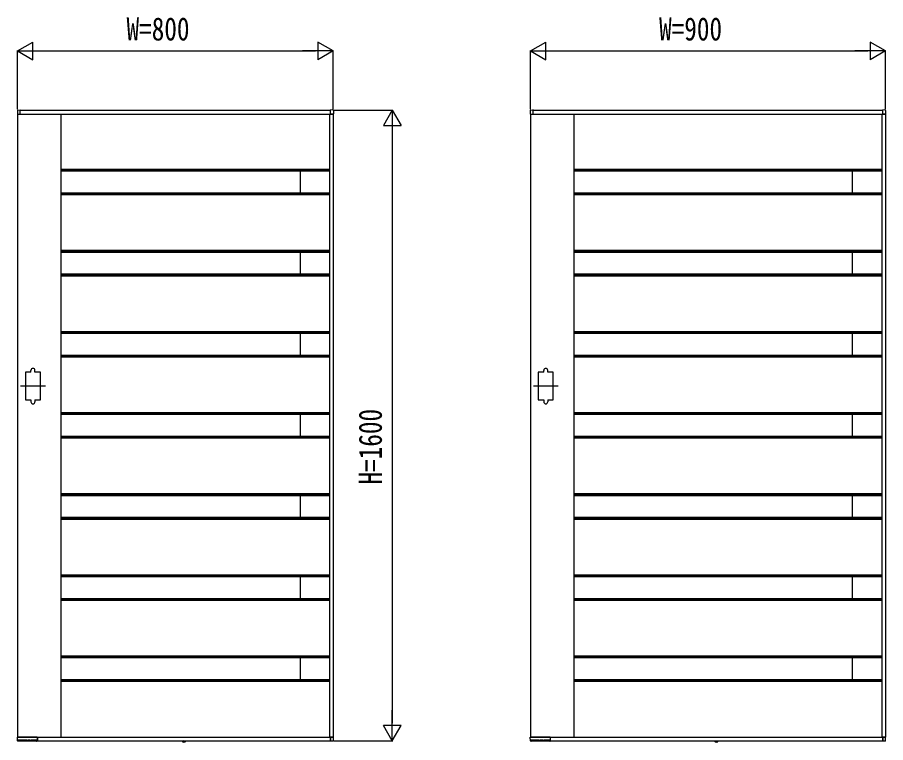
# Model space of a CAD drawing. Units: millimetres, scale not verified. Extents: x -8410 to 8410, y -5940 to 5940.
# Drawn here: x 690 to 2891, y -2354 to -515 of the extents above; entities that cross this region are included whole.
import ezdxf
from ezdxf.enums import TextEntityAlignment as Align

# ---------------------------------------------------------------- set-up
doc = ezdxf.new("R2010")
doc.units = ezdxf.units.MM
doc.header["$LTSCALE"] = 30
doc.layers.add('0-2_YKK_A1', color=4, linetype='Continuous')
doc.layers.add('0-3_YKK_D', color=6, linetype='Continuous')
doc.styles.add('ＭＳ ゴシック', font='')
doc.styles.get('ＭＳ ゴシック').set_extended_font_data('MS Gothic')

msp = doc.modelspace()

# ---------------------------------------------------------------- linework, layer by layer
at = {"layer": '0-2_YKK_A1'}
for p, q in [((689.54, -751.37), (689.54, -759.5)), ((690.04, -760), (690.04, -2340)), ((690.04, -760), (1490.04, -760)), ((690.04, -760), (696.74, -760)), ((690.95, -749.87), (696.51, -749.53)), ((696.74, -760), (696.74, -760)), ((697.04, -750), (1483.04, -750)), ((697.04, -760), (697.04, -750)), ((697.04, -759.7), (697.04, -750.03)), ((800.04, -760), (800.04, -2340)), ((1481.04, -760), (1481.04, -2340)), ((1483.04, -760), (1483.04, -750)), ((1483.04, -759.7), (1483.04, -750.03)), ((1490.04, -760), (1483.34, -760)), ((1483.34, -760), (1483.34, -760)), ((1489.13, -749.87), (1483.57, -749.53)), ((1490.04, -760), (1490.04, -2340)), ((1490.54, -751.37), (1490.54, -759.5)), ((1989.54, -751.37), (1989.54, -759.5)), ((1990.04, -760), (1990.04, -2340)), ((1990.04, -760), (2890.04, -760)), ((1990.04, -760), (1996.74, -760)), ((1990.95, -749.87), (1996.51, -749.53)), ((1996.74, -760), (1996.74, -760)), ((1997.04, -750), (2883.04, -750)), ((1997.04, -760), (1997.04, -750)), ((1997.04, -759.7), (1997.04, -750.03)), ((2100.04, -760), (2100.04, -2340)), ((2881.04, -760), (2881.04, -2340)), ((2883.04, -760), (2883.04, -750)), ((2883.04, -759.7), (2883.04, -750.03)), ((2890.04, -760), (2883.34, -760)), ((2883.34, -760), (2883.34, -760)), ((2889.13, -749.87), (2883.57, -749.53)), ((2890.04, -760), (2890.04, -2340)), ((2890.54, -751.37), (2890.54, -759.5)), ((1481.04, -900.5), (800.04, -900.5)), ((1481.04, -901.5), (800.04, -901.5)), ((2881.04, -900.5), (2100.04, -900.5)), ((2881.04, -901.5), (2100.04, -901.5)), ((1481.04, -904.56), (800.04, -904.56)), ((1481.04, -905), (800.04, -905)), ((1406.04, -905), (1406.04, -960.73)), ((2881.04, -904.56), (2100.04, -904.56)), ((2881.04, -905), (2100.04, -905)), ((2806.04, -905), (2806.04, -960.73)), ((1481.04, -960.73), (800.04, -960.73)), ((1481.04, -961.17), (800.04, -961.17)), ((1481.04, -964.23), (800.04, -964.23)), ((1481.04, -965.23), (800.04, -965.23)), ((2881.04, -960.73), (2100.04, -960.73)), ((2881.04, -961.17), (2100.04, -961.17)), ((2881.04, -964.23), (2100.04, -964.23)), ((2881.04, -965.23), (2100.04, -965.23)), ((1481.04, -1106.23), (800.04, -1106.23)), ((1481.04, -1107.23), (800.04, -1107.23)), ((1481.04, -1110.28), (800.04, -1110.28)), ((1481.04, -1110.73), (800.04, -1110.73)), ((1406.04, -1110.73), (1406.04, -1166.44)), ((2881.04, -1106.23), (2100.04, -1106.23)), ((2881.04, -1107.23), (2100.04, -1107.23)), ((2881.04, -1110.28), (2100.04, -1110.28)), ((2881.04, -1110.73), (2100.04, -1110.73)), ((2806.04, -1110.73), (2806.04, -1166.44)), ((1481.04, -1166.44), (800.04, -1166.44)), ((2881.04, -1166.44), (2100.04, -1166.44)), ((1481.04, -1166.88), (800.04, -1166.88)), ((1481.04, -1169.94), (800.04, -1169.94)), ((1481.04, -1170.94), (800.04, -1170.94)), ((2881.04, -1166.88), (2100.04, -1166.88)), ((2881.04, -1169.94), (2100.04, -1169.94)), ((2881.04, -1170.94), (2100.04, -1170.94)), ((1481.04, -1311.94), (800.04, -1311.94)), ((1481.04, -1312.94), (800.04, -1312.94)), ((1481.04, -1315.99), (800.04, -1315.99)), ((1481.04, -1316.44), (800.04, -1316.44)), ((1406.04, -1316.44), (1406.04, -1372.15)), ((2881.04, -1311.94), (2100.04, -1311.94)), ((2881.04, -1312.94), (2100.04, -1312.94)), ((2881.04, -1315.99), (2100.04, -1315.99)), ((2881.04, -1316.44), (2100.04, -1316.44)), ((2806.04, -1316.44), (2806.04, -1372.15)), ((1481.04, -1372.15), (800.04, -1372.15)), ((1481.04, -1372.59), (800.04, -1372.59)), ((1481.04, -1375.65), (800.04, -1375.65)), ((1481.04, -1376.65), (800.04, -1376.65)), ((2881.04, -1372.15), (2100.04, -1372.15)), ((2881.04, -1372.59), (2100.04, -1372.59)), ((2881.04, -1375.65), (2100.04, -1375.65)), ((2881.04, -1376.65), (2100.04, -1376.65)), ((724.04, -1415), (724.04, -1410)), ((734.04, -1415), (734.04, -1410)), ((2024.04, -1415), (2024.04, -1410)), ((2034.04, -1415), (2034.04, -1410)), ((760.54, -1450), (697.54, -1450)), ((2060.54, -1450), (1997.54, -1450)), ((724.04, -1485), (724.04, -1490)), ((734.04, -1485), (734.04, -1490)), ((2024.04, -1485), (2024.04, -1490)), ((2034.04, -1485), (2034.04, -1490)), ((1481.04, -1517.65), (800.04, -1517.65)), ((1481.04, -1518.65), (800.04, -1518.65)), ((2881.04, -1517.65), (2100.04, -1517.65)), ((2881.04, -1518.65), (2100.04, -1518.65)), ((1481.04, -1521.7), (800.04, -1521.7)), ((1481.04, -1522.15), (800.04, -1522.15)), ((1406.04, -1522.15), (1406.04, -1577.86)), ((2881.04, -1521.7), (2100.04, -1521.7)), ((2881.04, -1522.15), (2100.04, -1522.15)), ((2806.04, -1522.15), (2806.04, -1577.86)), ((1481.04, -1577.86), (800.04, -1577.86)), ((1481.04, -1578.3), (800.04, -1578.3)), ((1481.04, -1581.36), (800.04, -1581.36)), ((1481.04, -1582.36), (800.04, -1582.36)), ((2881.04, -1577.86), (2100.04, -1577.86)), ((2881.04, -1578.3), (2100.04, -1578.3)), ((2881.04, -1581.36), (2100.04, -1581.36)), ((2881.04, -1582.36), (2100.04, -1582.36)), ((1481.04, -1723.36), (800.04, -1723.36)), ((1481.04, -1724.36), (800.04, -1724.36)), ((1481.04, -1727.41), (800.04, -1727.41)), ((1481.04, -1727.86), (800.04, -1727.86)), ((1406.04, -1727.86), (1406.04, -1783.57)), ((2881.04, -1723.36), (2100.04, -1723.36)), ((2881.04, -1724.36), (2100.04, -1724.36)), ((2881.04, -1727.41), (2100.04, -1727.41)), ((2881.04, -1727.86), (2100.04, -1727.86)), ((2806.04, -1727.86), (2806.04, -1783.57)), ((1481.04, -1783.57), (800.04, -1783.57)), ((1481.04, -1784.01), (800.04, -1784.01)), ((1481.04, -1787.07), (800.04, -1787.07)), ((1481.04, -1788.07), (800.04, -1788.07)), ((2881.04, -1783.57), (2100.04, -1783.57)), ((2881.04, -1784.01), (2100.04, -1784.01)), ((2881.04, -1787.07), (2100.04, -1787.07)), ((2881.04, -1788.07), (2100.04, -1788.07)), ((1481.04, -1929.07), (800.04, -1929.07)), ((1481.04, -1930.07), (800.04, -1930.07)), ((1481.04, -1933.12), (800.04, -1933.12)), ((1481.04, -1933.57), (800.04, -1933.57)), ((1406.04, -1933.57), (1406.04, -1989.28)), ((2881.04, -1929.07), (2100.04, -1929.07)), ((2881.04, -1930.07), (2100.04, -1930.07)), ((2881.04, -1933.12), (2100.04, -1933.12)), ((2881.04, -1933.57), (2100.04, -1933.57)), ((2806.04, -1933.57), (2806.04, -1989.28)), ((1481.04, -1989.28), (800.04, -1989.28)), ((1481.04, -1989.72), (800.04, -1989.72)), ((1481.04, -1992.78), (800.04, -1992.78)), ((1481.04, -1993.78), (800.04, -1993.78)), ((2881.04, -1989.28), (2100.04, -1989.28)), ((2881.04, -1989.72), (2100.04, -1989.72)), ((2881.04, -1992.78), (2100.04, -1992.78)), ((2881.04, -1993.78), (2100.04, -1993.78)), ((1481.04, -2134.78), (800.04, -2134.78)), ((2881.04, -2134.78), (2100.04, -2134.78)), ((1481.04, -2135.78), (800.04, -2135.78)), ((1481.04, -2138.83), (800.04, -2138.83)), ((1481.04, -2139.28), (800.04, -2139.28)), ((1406.04, -2139.28), (1406.04, -2195)), ((2881.04, -2135.78), (2100.04, -2135.78)), ((2881.04, -2138.83), (2100.04, -2138.83)), ((2881.04, -2139.28), (2100.04, -2139.28)), ((2806.04, -2139.28), (2806.04, -2195)), ((1481.04, -2195), (800.04, -2195)), ((1481.04, -2195.44), (800.04, -2195.44)), ((1481.04, -2198.5), (800.04, -2198.5)), ((1481.04, -2199.5), (800.04, -2199.5)), ((2881.04, -2195), (2100.04, -2195)), ((2881.04, -2195.44), (2100.04, -2195.44)), ((2881.04, -2198.5), (2100.04, -2198.5)), ((2881.04, -2199.5), (2100.04, -2199.5)), ((690.15, -2350.03), (689.57, -2340.53)), ((690.04, -2340), (1490.04, -2340)), ((739.74, -2340), (690.07, -2340)), ((691.4, -2350.5), (690.65, -2350.5)), ((691.9, -2350.01), (691.93, -2348.19)), ((691.91, -2349.5), (738.21, -2349.5)), ((712.83, -2347.9), (692.25, -2347.9)), ((713.15, -2348.19), (713.16, -2349.01)), ((714.88, -2349.01), (714.9, -2348.19)), ((721.87, -2347.9), (715.21, -2347.9)), ((722.18, -2348.19), (722.2, -2349.01)), ((723.92, -2349.01), (723.93, -2348.19)), ((737.87, -2347.9), (724.25, -2347.9)), ((734.14, -2347.9), (734.16, -2349.01)), ((738.18, -2348.19), (738.21, -2349.99)), ((739.54, -2350.48), (738.71, -2350.48)), ((740.04, -2340.3), (740.04, -2349.98)), ((740.34, -2340), (740.34, -2350)), ((740.34, -2350), (1483.04, -2350)), ((1107.78, -2350.5), (1107.87, -2350)), ((1107.78, -2350.5), (1107.95, -2351.47)), ((1107.78, -2350.5), (1115.6, -2350.5)), ((1107.87, -2350), (1115.51, -2350)), ((1111.69, -2354.2), (1111.69, -2350)), ((1115.6, -2350.5), (1115.43, -2351.47)), ((1115.6, -2350.5), (1115.51, -2350)), ((1483.04, -2350), (1483.04, -2340)), ((1483.04, -2340.3), (1483.04, -2349.97)), ((1490.04, -2340), (1483.34, -2340)), ((1483.34, -2340), (1483.34, -2340)), ((1489.13, -2350.13), (1483.57, -2350.47)), ((1490.54, -2348.63), (1490.54, -2340.5)), ((1990.15, -2350.03), (1989.57, -2340.53)), ((1990.04, -2340), (2890.04, -2340)), ((2039.74, -2340), (1990.07, -2340)), ((1991.4, -2350.5), (1990.65, -2350.5)), ((1991.9, -2350.01), (1991.93, -2348.19)), ((1991.91, -2349.5), (2038.21, -2349.5)), ((2012.83, -2347.9), (1992.25, -2347.9)), ((2013.15, -2348.19), (2013.16, -2349.01)), ((2014.88, -2349.01), (2014.9, -2348.19)), ((2021.87, -2347.9), (2015.21, -2347.9)), ((2022.18, -2348.19), (2022.2, -2349.01)), ((2023.92, -2349.01), (2023.93, -2348.19)), ((2037.87, -2347.9), (2024.25, -2347.9)), ((2034.14, -2347.9), (2034.16, -2349.01)), ((2038.18, -2348.19), (2038.21, -2349.99)), ((2039.54, -2350.48), (2038.71, -2350.48)), ((2040.04, -2340.3), (2040.04, -2349.98)), ((2040.34, -2340), (2040.34, -2350)), ((2040.34, -2350), (2883.04, -2350)), ((2457.78, -2350.5), (2457.87, -2350)), ((2457.78, -2350.5), (2457.95, -2351.47)), ((2457.78, -2350.5), (2465.6, -2350.5)), ((2457.87, -2350), (2465.51, -2350)), ((2461.69, -2354.2), (2461.69, -2350)), ((2465.6, -2350.5), (2465.43, -2351.47)), ((2465.6, -2350.5), (2465.51, -2350)), ((2883.04, -2350), (2883.04, -2340)), ((2883.04, -2340.3), (2883.04, -2349.97)), ((2890.04, -2340), (2883.34, -2340)), ((2883.34, -2340), (2883.34, -2340)), ((2889.13, -2350.13), (2883.57, -2350.47)), ((2890.54, -2348.63), (2890.54, -2340.5))]:
    msp.add_line(p, q, dxfattribs=at)
for points in [[(724.04, -1415), (710.04, -1415), (710.04, -1485), (724.04, -1485)], [(734.04, -1485), (748.04, -1485), (748.04, -1415), (734.04, -1415)], [(2024.04, -1415), (2010.04, -1415), (2010.04, -1485), (2024.04, -1485)], [(2034.04, -1485), (2048.04, -1485), (2048.04, -1415), (2034.04, -1415)], [(692.25, -2347.9), (692.11, -2347.93), (692.03, -2347.98), (691.99, -2348.03), (691.96, -2348.09), (691.94, -2348.14), (691.93, -2348.19)], [(713.15, -2348.19), (713.14, -2348.15), (713.13, -2348.1), (713.11, -2348.05), (713.08, -2348.01), (713.03, -2347.96), (712.95, -2347.92), (712.83, -2347.9)], [(715.21, -2347.9), (715.08, -2347.93), (715, -2347.98), (714.95, -2348.03), (714.92, -2348.09), (714.91, -2348.14), (714.9, -2348.19)], [(722.18, -2348.19), (722.18, -2348.15), (722.17, -2348.1), (722.14, -2348.05), (722.11, -2348.01), (722.06, -2347.96), (721.99, -2347.92), (721.87, -2347.9)], [(724.25, -2347.9), (724.11, -2347.93), (724.03, -2347.98), (723.99, -2348.03), (723.96, -2348.09), (723.94, -2348.14), (723.93, -2348.19)], [(738.18, -2348.19), (738.18, -2348.15), (738.17, -2348.1), (738.14, -2348.05), (738.11, -2348.01), (738.06, -2347.96), (737.99, -2347.92), (737.87, -2347.9)], [(1109.39, -2352.58), (1110.54, -2350.26), (1111.69, -2349.65)], [(1113.99, -2352.58), (1112.83, -2350.26), (1111.69, -2349.65)], [(1992.25, -2347.9), (1992.11, -2347.93), (1992.03, -2347.98), (1991.99, -2348.03), (1991.96, -2348.09), (1991.94, -2348.14), (1991.93, -2348.19)], [(2013.15, -2348.19), (2013.14, -2348.15), (2013.13, -2348.1), (2013.11, -2348.05), (2013.08, -2348.01), (2013.03, -2347.96), (2012.95, -2347.92), (2012.83, -2347.9)], [(2015.21, -2347.9), (2015.08, -2347.93), (2015, -2347.98), (2014.95, -2348.03), (2014.92, -2348.09), (2014.91, -2348.14), (2014.9, -2348.19)], [(2022.18, -2348.19), (2022.18, -2348.15), (2022.17, -2348.1), (2022.14, -2348.05), (2022.11, -2348.01), (2022.06, -2347.96), (2021.99, -2347.92), (2021.87, -2347.9)], [(2024.25, -2347.9), (2024.11, -2347.93), (2024.03, -2347.98), (2023.99, -2348.03), (2023.96, -2348.09), (2023.94, -2348.14), (2023.93, -2348.19)], [(2038.18, -2348.19), (2038.18, -2348.15), (2038.17, -2348.1), (2038.14, -2348.05), (2038.11, -2348.01), (2038.06, -2347.96), (2037.99, -2347.92), (2037.87, -2347.9)], [(2459.39, -2352.58), (2460.54, -2350.26), (2461.69, -2349.65)], [(2463.99, -2352.58), (2462.83, -2350.26), (2461.69, -2349.65)]]:
    msp.add_lwpolyline(points, dxfattribs=at)
for centre, radius, start, end in [((691.04, -751.37), 1.5, 93.5, 180), ((690.04, -759.5), 0.5, 180, 270), ((696.54, -750.03), 0.5, 0, 93.5), ((696.74, -759.7), 0.3, 270, 0), ((1483.54, -750.03), 0.5, 86.5, 180), ((1483.34, -759.7), 0.3, 180, 270), ((1489.04, -751.37), 1.5, 0, 86.5), ((1490.04, -759.5), 0.5, 270, 0), ((1991.04, -751.37), 1.5, 93.5, 180), ((1990.04, -759.5), 0.5, 180, 270), ((1996.54, -750.03), 0.5, 0, 93.5), ((1996.74, -759.7), 0.3, 270, 0), ((2883.54, -750.03), 0.5, 86.5, 180), ((2883.34, -759.7), 0.3, 180, 270), ((2889.04, -751.37), 1.5, 0, 86.5), ((2890.04, -759.5), 0.5, 270, 0), ((729.04, -1410), 5, 0, 180), ((2029.04, -1410), 5, 0, 180), ((729.04, -1490), 5, 180, 0), ((2029.04, -1490), 5, 180, 0), ((690.07, -2340.5), 0.5, 90, 183.5), ((690.65, -2350), 0.5, 183.5, 269.21081), ((691.4, -2350), 0.5, 269.18971, 359), ((713.66, -2349), 0.5, 181, 270), ((714.38, -2349), 0.5, 270, 359), ((722.7, -2349), 0.5, 181, 270), ((723.42, -2349), 0.5, 270, 359), ((734.66, -2349), 0.5, 181, 270), ((738.71, -2349.98), 0.5, 181.0014, 270.00152), ((739.54, -2349.98), 0.5, 270, 0), ((739.74, -2340.3), 0.3, 0, 90), ((1108.84, -2351.32), 0.9, 190, 239.36409), ((1111.69, -2346.5), 6.5, 239.36409, 300.63591), ((1114.54, -2351.32), 0.9, 300.63591, 350), ((1483.34, -2340.3), 0.3, 90, 180), ((1483.54, -2349.97), 0.5, 180, 273.5), ((1489.04, -2348.63), 1.5, 273.5, 0), ((1490.04, -2340.5), 0.5, 0, 90), ((1990.07, -2340.5), 0.5, 90, 183.5), ((1990.65, -2350), 0.5, 183.5, 269.21081), ((1991.4, -2350), 0.5, 269.18971, 359), ((2013.66, -2349), 0.5, 181, 270), ((2014.38, -2349), 0.5, 270, 359), ((2022.7, -2349), 0.5, 181, 270), ((2023.42, -2349), 0.5, 270, 359), ((2034.66, -2349), 0.5, 181, 270), ((2038.71, -2349.98), 0.5, 181.0014, 270.00152), ((2039.54, -2349.98), 0.5, 270, 0), ((2039.74, -2340.3), 0.3, 0, 90), ((2458.84, -2351.32), 0.9, 190, 239.36409), ((2461.69, -2346.5), 6.5, 239.36409, 300.63591), ((2464.54, -2351.32), 0.9, 300.63591, 350), ((2883.34, -2340.3), 0.3, 90, 180), ((2883.54, -2349.97), 0.5, 180, 273.5), ((2889.04, -2348.63), 1.5, 273.5, 0), ((2890.04, -2340.5), 0.5, 0, 90)]:
    msp.add_arc(centre, radius, start, end, dxfattribs=at)
at = {"layer": '0-3_YKK_D'}
for p, q in [((690.04, -600), (729.01, -577.5)), ((729.01, -622.5), (729.01, -577.5)), ((1490.04, -600), (1451.07, -577.5)), ((1451.07, -577.5), (1451.07, -622.5)), ((1990.04, -600), (2029.01, -577.5)), ((2029.01, -622.5), (2029.01, -577.5)), ((2890.04, -600), (2851.07, -577.5)), ((2851.07, -577.5), (2851.07, -622.5)), ((690.04, -748), (690.04, -599)), ((690.04, -600), (729.01, -622.5)), ((690.04, -600), (767.98, -600)), ((735.04, -600), (1445.04, -600)), ((1490.04, -600), (1412.1, -600)), ((1490.04, -600), (1451.07, -622.5)), ((1490.04, -748), (1490.04, -599)), ((1990.04, -748), (1990.04, -599)), ((1990.04, -600), (2029.01, -622.5)), ((1990.04, -600), (2067.98, -600)), ((2035.04, -600), (2845.04, -600)), ((2890.04, -600), (2812.1, -600)), ((2890.04, -600), (2851.07, -622.5)), ((2890.04, -748), (2890.04, -599)), ((1492.04, -750), (1641.04, -750)), ((1640.04, -750), (1617.54, -788.97)), ((1640.04, -750), (1662.54, -788.97)), ((1640.04, -750), (1640.04, -827.94)), ((1617.54, -788.97), (1662.54, -788.97)), ((1640.04, -795), (1640.04, -2305)), ((1640.04, -2350), (1640.04, -2272.06)), ((1640.04, -2350), (1617.54, -2311.03)), ((1662.54, -2311.03), (1617.54, -2311.03)), ((1640.04, -2350), (1662.54, -2311.03)), ((1492.04, -2350), (1641.04, -2350))]:
    msp.add_line(p, q, dxfattribs=at)

# ---------------------------------------------------------------- texts
at = {"layer": '0-3_YKK_D', "style": 'ＭＳ ゴシック', "width": 0.8}
for s, p in [('W=800', (966.31, -591)), ('W=900', (2316.31, -591))]:
    msp.add_text(s, height=58.65, dxfattribs=at).set_placement(p, align=Align.BOTTOM_LEFT)
msp.add_text('H=1600', height=58.65, rotation=90, dxfattribs=at).set_placement((1631.04, -1699.33), align=Align.BOTTOM_LEFT)

doc.saveas('drawing.dxf')
